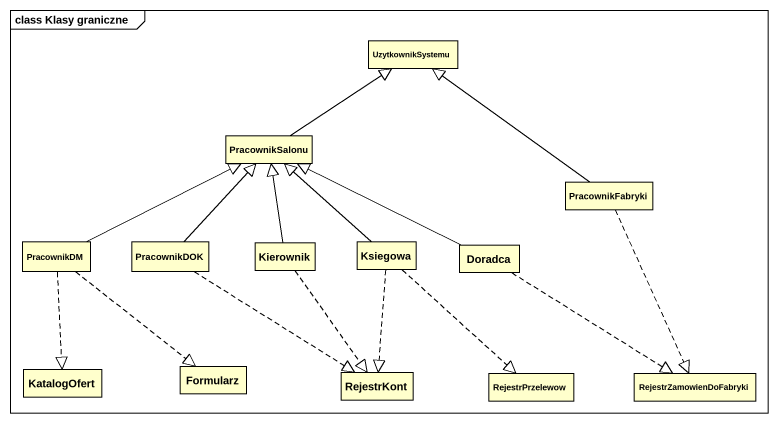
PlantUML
@startuml
mainframe class Klasy graniczne
hide circle
hide empty members
class UzytkownikSystemu
class PracownikSalonu
class PracownikFabryki
class PracownikDM
class PracownikDOK
class Kierownik
class Ksiegowa
class Doradca
class KatalogOfert
class Formularz
class RejestrKont
class RejestrPrzelewow
class RejestrZamowienDoFabryki
PracownikSalonu -up-|> UzytkownikSystemu
PracownikFabryki -up-|> UzytkownikSystemu
PracownikFabryki ..|> RejestrZamowienDoFabryki
PracownikDM -right-|> PracownikSalonu
PracownikDM ..|> KatalogOfert
PracownikDM ..|> Formularz
PracownikDOK -up-|> PracownikSalonu
PracownikDOK ..|> RejestrKont
Kierownik -up-|> PracownikSalonu
Kierownik ..|> RejestrKont
Ksiegowa -up-|> PracownikSalonu
Ksiegowa ..|> RejestrKont
Ksiegowa ..|> RejestrPrzelewow
Doradca -left-|> PracownikSalonu
Doradca ..|> RejestrZamowienDoFabryki
@enduml
